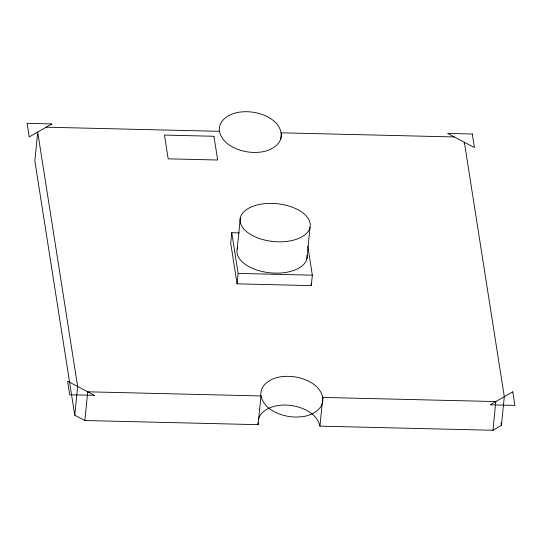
<?xml version="1.0" encoding="UTF-8"?>
<svg xmlns="http://www.w3.org/2000/svg" width="542" height="542" viewBox="0 0 542 542"><rect width="100%" height="100%" fill="white"/><g stroke="black" fill="none" stroke-linecap="round" stroke-linejoin="round"><path stroke-width="0.81" d="M74.776 415.213L77.641 386.5L37.703 132.058L34.837 160.771L74.776 415.213L84.85 420.524L258.1 424.664L260.966 395.951C259.367 383.892 272.877 377.144 283.114 376.541A26.07 14.045 5.7 0 1 294.367 376.812C306.074 378.614 319.943 384.766 322.802 397.428C324.401 409.488 310.891 416.236 300.654 416.839A26.07 14.045 5.7 0 1 289.401 416.568C277.694 414.766 263.825 408.614 260.966 395.951L87.716 391.805L84.85 420.524M239.334 232.877L231.746 232.694L230.702 243.134L237.098 283.845L311.298 285.62L312.334 275.18L307.775 246.102M237.186 249.185L240.316 217.864M237.098 283.845L238.134 273.405L231.746 232.694M280.614 139.375C284.597 123.359 266.041 113.888 252.836 112.194A26.07 14.045 5.7 0 0 241.583 111.923C231.346 112.526 217.83 119.281 219.435 131.333C222.295 143.996 236.163 150.154 247.87 151.956A26.07 14.045 5.7 0 0 259.117 152.221C269.36 151.618 282.87 144.87 281.271 132.81L454.284 136.95M306.894 258.69L310.024 227.362A35.23 18.984 5.7 0 0 261.393 204.117A35.23 18.984 5.7 0 0 254.09 236.353A35.23 18.984 5.7 0 0 310.024 227.362M319.936 426.147L322.802 397.428L495.815 401.568L492.949 430.28L319.936 426.147C317.077 413.478 303.208 407.327 291.501 405.524A26.07 14.045 5.7 0 0 280.248 405.253C271.535 406.127 261.312 409.996 258.419 419.095M464.196 143.901L464.358 142.261L504.297 396.697L501.425 425.416L492.949 430.28M46.185 127.194L219.435 131.333M238.134 273.405L312.334 275.18M501.032 422.909L501.425 425.416M311.033 283.961L311.298 285.62M257.938 422.841L258.1 424.664M307.104 255.431A35.23 18.984 5.7 0 1 269.638 272.768A35.23 18.984 5.7 0 1 237.559 247.931M51.836 123.949L29.227 136.923L27.1 123.352L51.836 123.949M512.773 391.832L490.164 404.813L514.9 405.402L512.773 391.832M472.306 134.003L447.57 133.407L474.433 147.573L472.306 134.003M213.934 136.272L164.463 135.087L168.189 158.84L217.66 160.019L213.934 136.272M94.43 395.348L69.694 394.759L67.567 381.189L94.43 395.348"/></g></svg>
